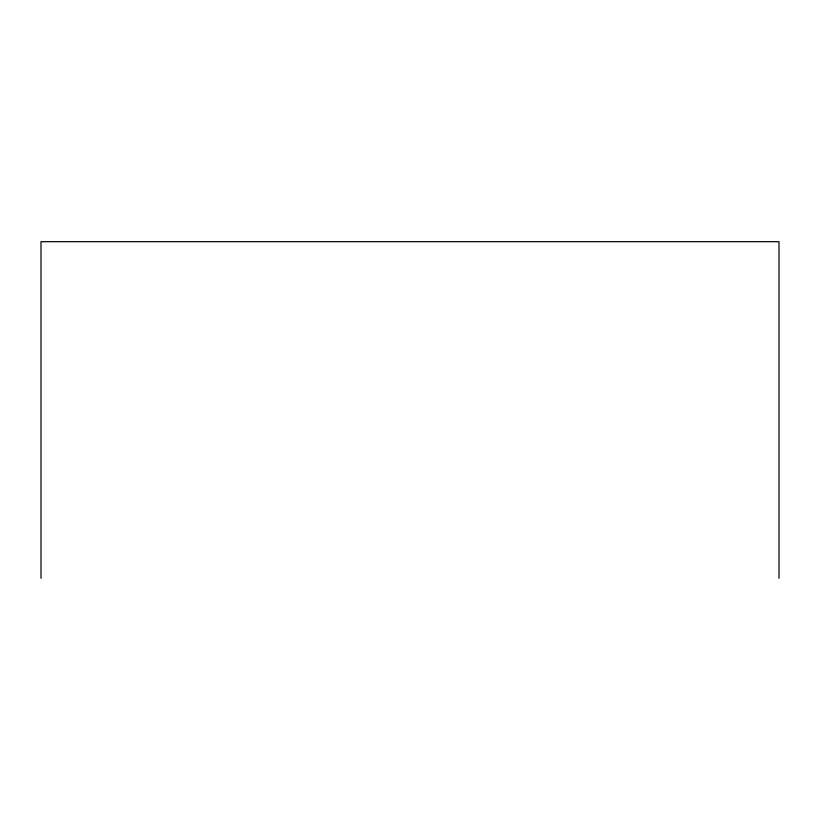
<?xml version="1.0" encoding="UTF-8"?>
<svg xmlns="http://www.w3.org/2000/svg" width="820" height="820" viewBox="0 0 820 820"><rect width="100%" height="100%" fill="white"/><g stroke="black" fill="none" stroke-linecap="round" stroke-linejoin="round"><path stroke-width="1.23" d="M779 578.315L779 241.685L41 241.685L41 578.315"/></g></svg>
